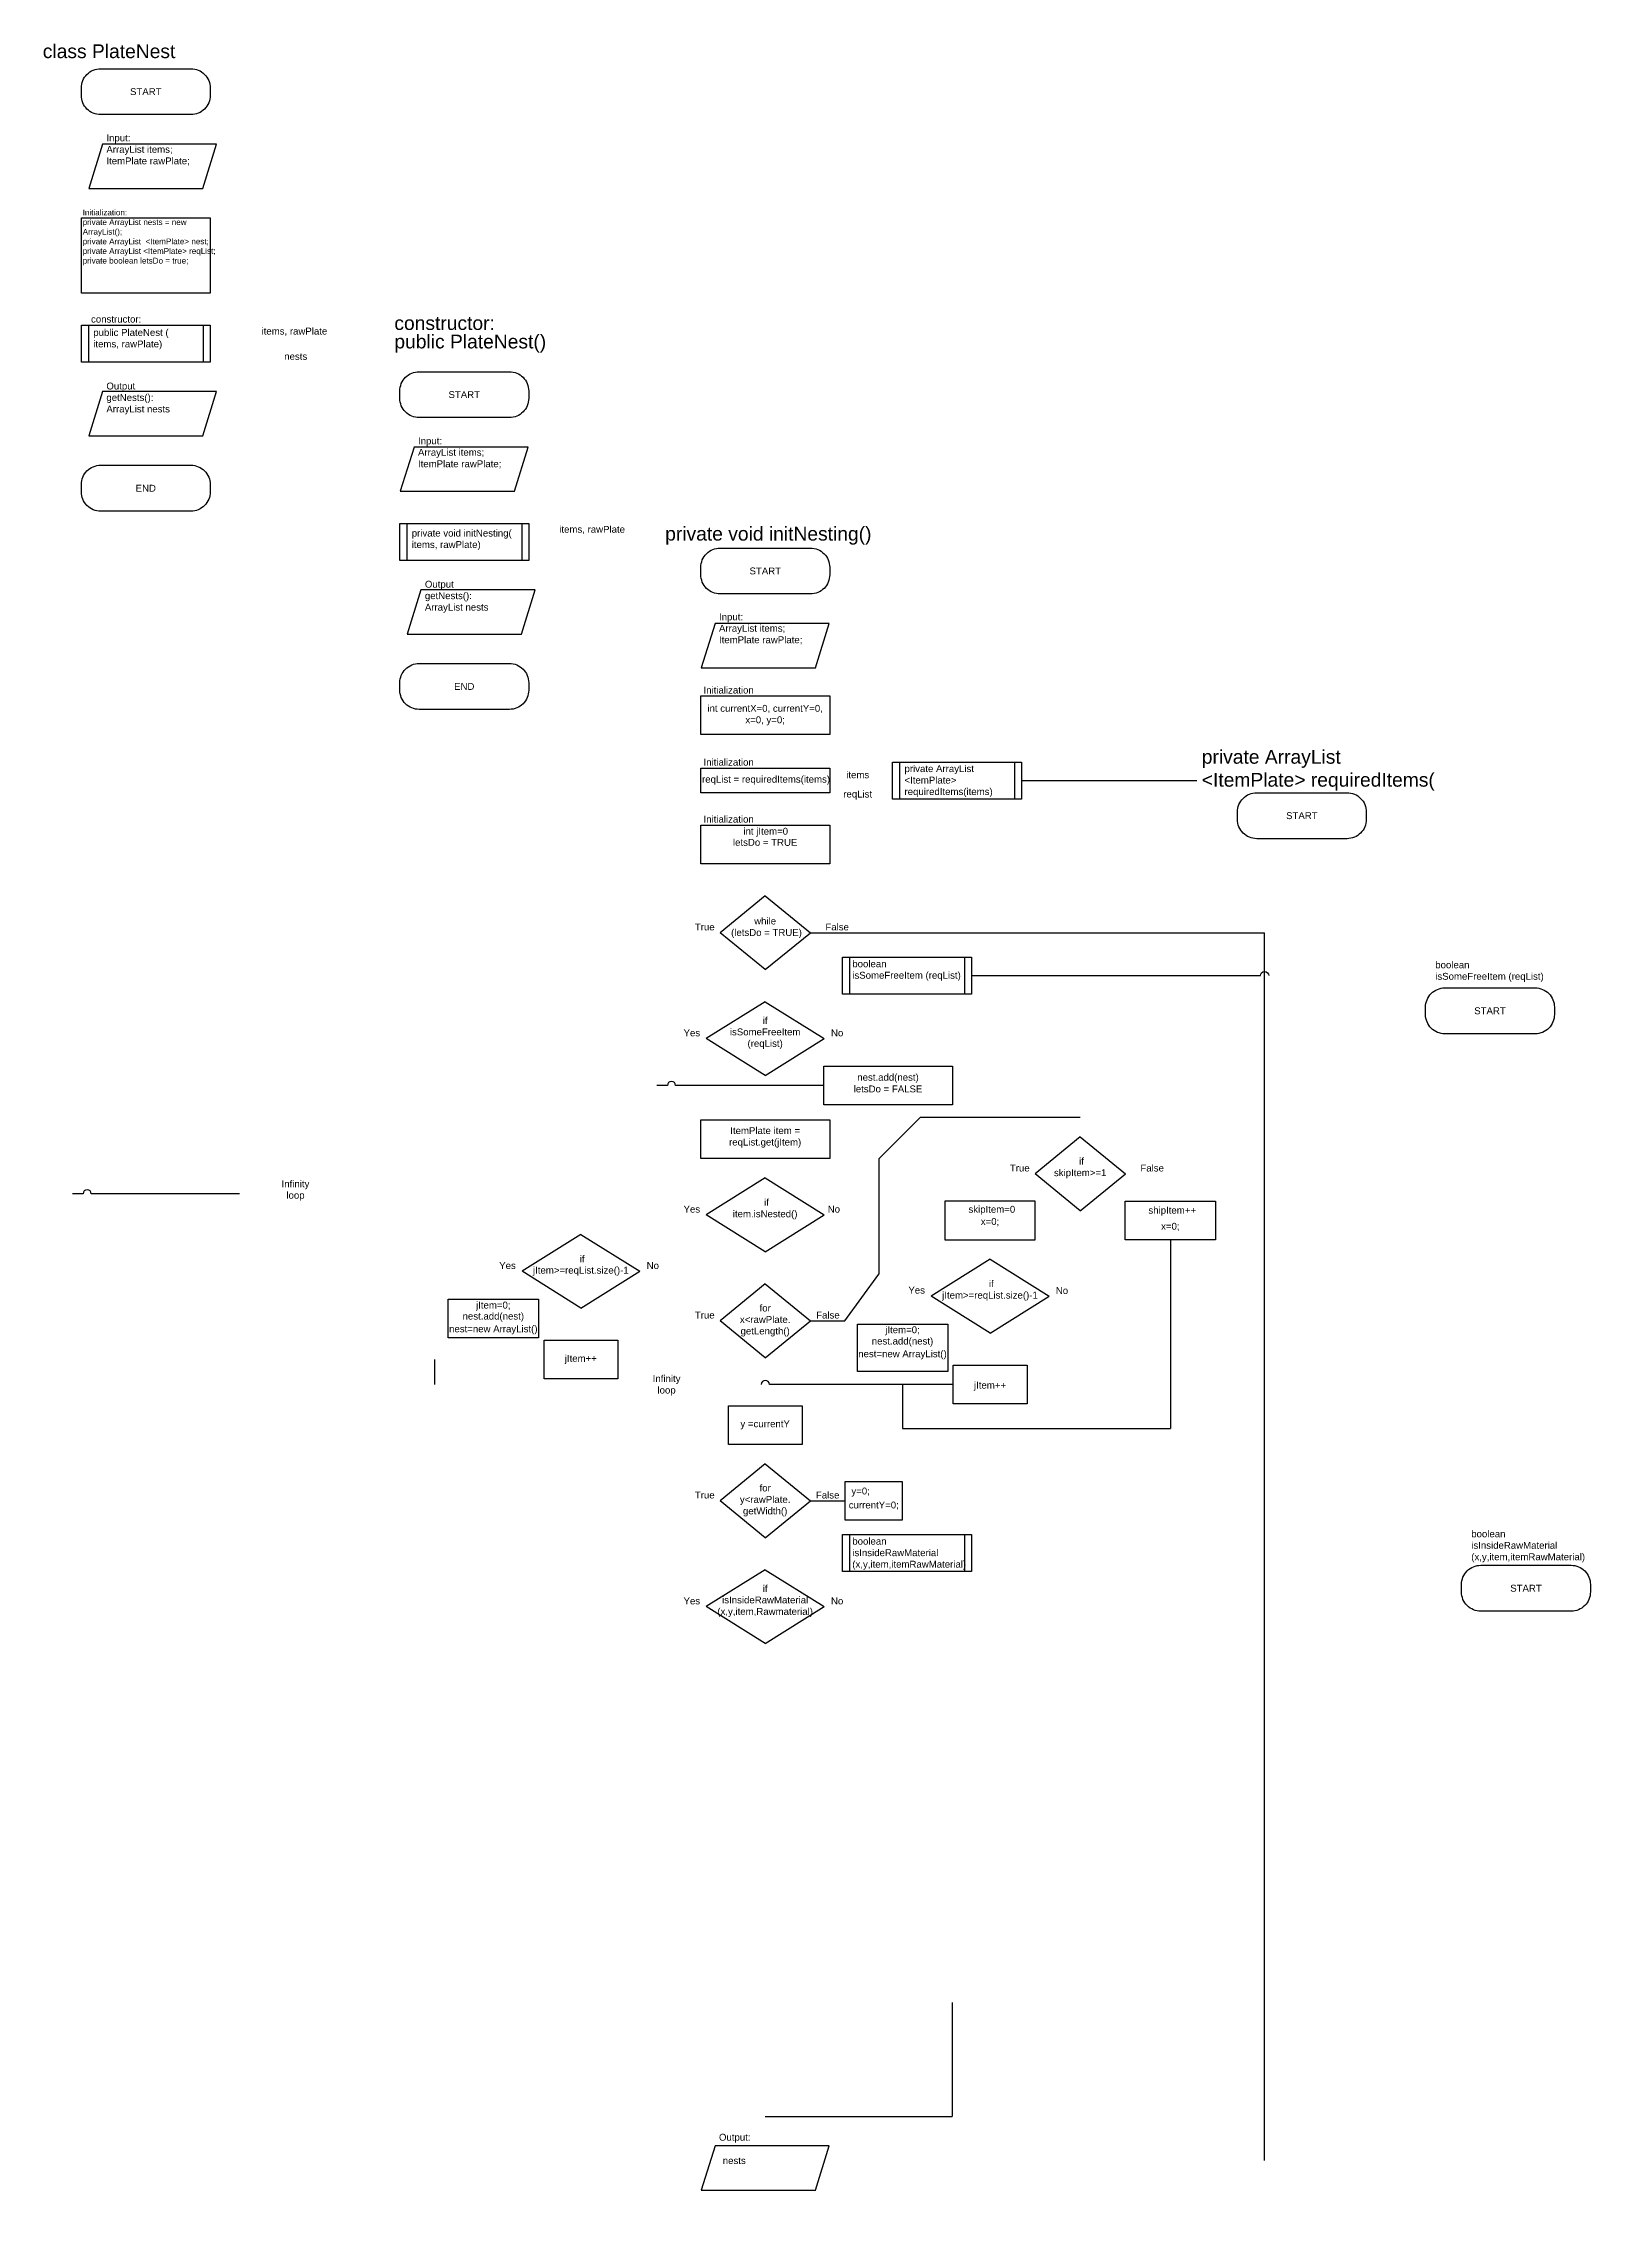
# Model space of a CAD drawing. Extents: x 513 to 1581, y 69 to 861.
# Drawn here: x 513 to 1075, y 69 to 861 of the extents above; entities that cross this region are included whole.
import ezdxf

# ---------------------------------------------------------------- set-up
doc = ezdxf.new("R2010")
doc.units = 0
doc.header["$MEASUREMENT"] = 0
doc.layers.get('0').update_dxf_attribs({"linetype": 'CONTINUOUS'})
doc.styles.get("Standard").update_dxf_attribs({"font": 'arial.ttf'})

msp = doc.modelspace()

# ---------------------------------------------------------------- linework, layer by layer
for p, q in [((529.32, 758.6), (529.32, 745.16)), ((571.01, 758.6), (571.01, 745.16)), ((644.97, 686.64), (644.97, 673.2)), ((686.66, 686.64), (686.66, 673.2)), ((823.89, 599.99), (823.89, 586.56)), ((865.58, 599.99), (865.58, 586.56)), ((868.13, 593.28), (931.84, 593.28)), ((775.12, 551.43), (758.71, 538.02)), ((775.12, 551.43), (791.52, 538.02)), ((775.12, 524.61), (758.71, 538.02)), ((775.12, 524.61), (791.52, 538.02)), ((791.52, 538.02), (956.41, 538.02)), ((956.41, 92.3), (956.41, 538.02)), ((805.72, 529.14), (805.72, 515.71)), ((847.41, 529.14), (847.41, 515.71)), ((775.12, 512.98), (753.71, 499.57)), ((775.12, 512.98), (796.52, 499.57)), ((775.12, 486.16), (753.71, 499.57)), ((775.12, 486.16), (796.52, 499.57)), ((739.57, 482.54), (735.71, 482.54)), ((796.34, 482.54), (742.57, 482.54)), ((831.38, 470.97), (816.38, 455.97)), ((889.51, 470.97), (831.38, 470.97)), ((889.51, 463.9), (873.1, 450.49)), ((889.51, 463.9), (905.92, 450.49)), ((816.38, 455.97), (816.38, 414.08)), ((775.12, 448.98), (753.71, 435.57)), ((775.12, 448.98), (796.52, 435.57)), ((889.51, 437.09), (873.1, 450.49)), ((889.51, 437.09), (905.92, 450.49)), ((527.39, 443.19), (523.53, 443.19)), ((584.16, 443.19), (530.39, 443.19)), ((775.12, 422.16), (753.71, 435.57)), ((775.12, 422.16), (796.52, 435.57)), ((708.19, 428.5), (686.78, 415.09)), ((708.19, 428.5), (729.6, 415.09)), ((922.25, 426.51), (922.25, 358.01)), ((708.19, 401.68), (686.78, 415.09)), ((708.19, 401.68), (729.6, 415.09)), ((803.95, 397.12), (816.38, 414.08)), ((856.76, 419.44), (835.36, 406.03)), ((856.76, 419.44), (878.17, 406.03)), ((775.12, 410.52), (758.71, 397.12)), ((775.12, 410.52), (791.52, 397.12)), ((856.76, 392.62), (835.36, 406.03)), ((856.76, 392.62), (878.17, 406.03)), ((775.12, 383.71), (758.71, 397.12)), ((775.12, 383.71), (791.52, 397.12)), ((791.52, 397.12), (803.95, 397.12)), ((655.01, 383.02), (655.01, 373.96)), ((843.37, 373.96), (776.62, 373.96)), ((824.98, 373.96), (824.98, 358.01)), ((824.98, 358.01), (922.25, 358.01)), ((775.12, 345.19), (758.71, 331.78)), ((775.12, 345.19), (791.52, 331.78)), ((775.12, 318.37), (758.71, 331.78)), ((775.12, 318.37), (791.52, 331.78)), ((791.52, 331.78), (804.09, 331.78)), ((805.72, 319.5), (805.72, 306.06)), ((847.41, 319.5), (847.41, 306.06)), ((775.12, 306.74), (753.71, 293.33)), ((775.12, 306.74), (796.52, 293.33)), ((775.12, 279.92), (753.71, 293.33)), ((775.12, 279.92), (796.52, 293.33)), ((842.94, 149.62), (842.94, 108.19)), ((775.12, 108.19), (842.94, 108.19))]:
    msp.add_line(p, q)
for points in [[(533.77, 851.71), (566.56, 851.71, -0.414214), (573.56, 844.71), (573.56, 842.02, -0.414214), (566.56, 835.02), (533.77, 835.02, -0.414214), (526.77, 842.02), (526.77, 844.71, -0.414214)], [(649.42, 741.71), (682.21, 741.71, -0.414214), (689.21, 734.71), (689.21, 732.02, -0.414214), (682.21, 725.02), (649.42, 725.02, -0.414214), (642.42, 732.02), (642.42, 734.71, -0.414214)], [(533.77, 707.75), (566.56, 707.75, -0.414214), (573.56, 700.75), (573.56, 698.06, -0.414214), (566.56, 691.06), (533.77, 691.06, -0.414214), (526.77, 698.06), (526.77, 700.75, -0.414214)], [(758.72, 677.68), (791.51, 677.68, -0.414214), (798.51, 670.68), (798.51, 667.99, -0.414214), (791.51, 660.99), (758.72, 660.99, -0.414214), (751.72, 667.99), (751.72, 670.68, -0.414214)], [(649.42, 635.78), (682.21, 635.78, -0.414214), (689.21, 628.78), (689.21, 626.09, -0.414214), (682.21, 619.09), (649.42, 619.09, -0.414214), (642.42, 626.09), (642.42, 628.78, -0.414214)], [(953.57, 588.84), (986.36, 588.84, -0.414214), (993.36, 581.84), (993.36, 579.15, -0.414214), (986.36, 572.15), (953.57, 572.15, -0.414214), (946.57, 579.15), (946.57, 581.84, -0.414214)], [(1021.88, 517.99), (1054.67, 517.99, -0.414214), (1061.67, 510.99), (1061.67, 508.31, -0.414214), (1054.67, 501.31), (1021.88, 501.31, -0.414214), (1014.88, 508.31), (1014.88, 510.99, -0.414214)], [(1034.94, 308.35), (1067.73, 308.35, -0.414214), (1074.73, 301.35), (1074.73, 298.66, -0.414214), (1067.73, 291.66), (1034.94, 291.66, -0.414214), (1027.94, 298.66), (1027.94, 301.35, -0.414214)]]:
    msp.add_lwpolyline(points, format="xyb", close=True)
for points, format in [([(550.17, 835.02, 0, 0, 0), (550.17, 826.85, 1.5, 0, 0), (550.17, 824.35, 0, 0, 0)], "xyseb"), ([(550.17, 808.27, 0, 0, 0), (550.17, 800.11, 1.5, 0, 0), (550.17, 797.61, 0, 0, 0)], "xyseb"), ([(550.17, 770.24, 0, 0, 0), (550.17, 761.1, 1.5, 0, 0), (550.17, 758.6, 0, 0, 0)], "xyseb"), ([(573.56, 753.85, 0, 0, 0), (634.77, 753.85, 1.5, 0, 0), (637.27, 753.85, 0, 0, 0)], "xyseb"), ([(550.17, 745.16, 0, 0, 0), (550.17, 737, 1.5, 0, 0), (550.17, 734.5, 0, 0, 0)], "xyseb"), ([(637.27, 749.96, 0, 0, 0), (576.06, 749.96, 1.5, 0, 0), (573.56, 749.96, 0, 0, 0)], "xyseb"), ([(665.81, 725.02, 0, 0, 0), (665.81, 716.85, 1.5, 0, 0), (665.81, 714.35, 0, 0, 0)], "xyseb"), ([(550.17, 718.41, 0, 0, 0), (550.17, 710.25, 1.5, 0, 0), (550.17, 707.75, 0, 0, 0)], "xyseb"), ([(665.81, 698.27, 0, 0, 0), (665.81, 689.14, 1.5, 0, 0), (665.81, 686.64, 0, 0, 0)], "xyseb"), ([(689.21, 681.89, 0, 0, 0), (734.36, 681.89, 1.5, 0, 0), (736.86, 681.89, 0, 0, 0)], "xyseb"), ([(665.81, 673.2, 0, 0, 0), (665.81, 665.03, 1.5, 0, 0), (665.81, 662.53, 0, 0, 0)], "xyseb"), ([(775.12, 660.99, 0, 0, 0), (775.12, 652.82, 1.5, 0, 0), (775.12, 650.32, 0, 0, 0)], "xyseb"), ([(665.81, 646.45, 0, 0, 0), (665.81, 638.28, 1.5, 0, 0), (665.81, 635.78, 0, 0, 0)], "xyseb"), ([(775.12, 634.24, 0, 0, 0), (775.12, 626.47, 1.5, 0, 0), (775.12, 623.97, 0, 0, 0)], "xyseb"), ([(775.12, 609.44, 0, 0, 0), (775.12, 600.3, 1.5, 0, 0), (775.12, 597.8, 0, 0, 0)], "xyseb"), ([(798.51, 593.28, 0, 0, 0), (818.84, 593.28, 1.5, 0, 0), (821.34, 593.28, 0, 0, 0)], "xyseb"), ([(921.17, 593.28, 0, 0, 0), (929.34, 593.28, 1.5, 0, 0), (931.84, 593.28, 0, 0, 0)], "xyseb"), ([(775.12, 588.75, 0, 0, 0), (775.12, 579.61, 1.5, 0, 0), (775.12, 577.11, 0, 0, 0)], "xyseb"), ([(821.34, 589.65, 0, 0, 0), (801.01, 589.65, 1.5, 0, 0), (798.51, 589.65, 0, 0, 0)], "xyseb"), ([(969.96, 572.15, 0, 0, 0), (969.96, 563.99, 1.5, 0, 0), (969.96, 561.49, 0, 0, 0)], "xyseb"), ([(775.12, 563.07, 0, 0, 0), (775.12, 553.93, 1.5, 0, 0), (775.12, 551.43, 0, 0, 0)], "xyseb"), ([(660.01, 397.9, 0, 0, 0), (655.01, 397.9, 0, 0, 0), (655.01, 558.5, 0, 0, 0), (733.21, 558.5, 1.5, 0, 0), (735.71, 558.5, 0, 0, 0)], "xyseb"), ([(735.71, 482.54, 0, 0, 0), (735.71, 558.5, 0, 0, 0), (772.62, 558.5, 1.5, 0, 0), (775.12, 558.5, 0, 0, 0)], "xyseb"), ([(758.71, 538.02, 0, 0, 0), (748.54, 538.02, 0, 0, 0), (748.54, 520.05, 0, 0, 0), (775.12, 520.05, 0, 0, 0), (775.12, 515.48, 1.5, 0, 0), (775.12, 512.98, 0, 0, 0)], "xyseb"), ([(783.35, 508.93, 0, 0, 0), (798.23, 522.78, 1.5, 0, 0), (800.06, 524.49, 0, 0, 0)], "xyseb"), ([(802.53, 521.83, 0, 0, 0), (787.65, 507.98, 1.5, 0, 0), (785.82, 506.27, 0, 0, 0)], "xyseb"), ([(849.96, 522.43), (954.91, 522.43, -1), (957.91, 522.43)], "xyb"), ([(957.91, 522.43, 0, 0, 0), (1013.3, 522.43, 1.5, 0, 0), (1015.8, 522.43, 0, 0, 0)], "xyseb"), ([(753.71, 499.57, 0, 0, 0), (741.07, 499.57, 0, 0, 0), (741.07, 477.16, 0, 0, 0), (775.12, 477.16, 0, 0, 0), (775.12, 472.59, 1.5, 0, 0), (775.12, 470.09, 0, 0, 0)], "xyseb"), ([(796.52, 499.57, 0, 0, 0), (819.73, 499.57, 0, 0, 0), (819.73, 492.06, 1.5, 0, 0), (819.73, 489.56, 0, 0, 0)], "xyseb"), ([(1038.27, 501.31, 0, 0, 0), (1038.27, 493.14, 1.5, 0, 0), (1038.27, 490.64, 0, 0, 0)], "xyseb"), ([(778.59, 482.54, 0, 0, 0), (769.45, 482.54, 1.5, 0, 0), (766.95, 482.54, 0, 0, 0)], "xyseb"), ([(610.32, 478.48, 0, 0, 0), (601.18, 478.48, 1.5, 0, 0), (598.68, 478.48, 0, 0, 0)], "xyseb"), ([(618.52, 478.48, 0, 0, 0), (627.65, 478.48, 1.5, 0, 0), (630.15, 478.48, 0, 0, 0)], "xyseb"), ([(889.51, 470.97, 0, 0, 0), (889.51, 466.4, 1.5, 0, 0), (889.51, 463.9, 0, 0, 0)], "xyseb"), ([(607.55, 461.85, 0, 0, 0), (607.55, 452.71, 1.5, 0, 0), (607.55, 450.21, 0, 0, 0)], "xyseb"), ([(634.78, 461.85, 0, 0, 0), (634.78, 452.71, 1.5, 0, 0), (634.78, 450.21, 0, 0, 0)], "xyseb"), ([(775.12, 456.04, 0, 0, 0), (775.12, 451.48, 1.5, 0, 0), (775.12, 448.98, 0, 0, 0)], "xyseb"), ([(873.1, 450.49, 0, 0, 0), (856.76, 450.49, 0, 0, 0), (856.76, 443.06, 1.5, 0, 0), (856.76, 440.56, 0, 0, 0)], "xyseb"), ([(905.92, 450.49, 0, 0, 0), (922.25, 450.49, 0, 0, 0), (922.25, 443.06, 1.5, 0, 0), (922.25, 440.56, 0, 0, 0)], "xyseb"), ([(753.71, 435.57, 0, 0, 0), (708.19, 435.57, 0, 0, 0), (708.19, 431, 1.5, 0, 0), (708.19, 428.5, 0, 0, 0)], "xyseb"), ([(796.52, 435.57, 0, 0, 0), (803.45, 435.57, 0, 0, 0), (803.45, 417.59, 0, 0, 0), (775.12, 417.59, 0, 0, 0), (775.12, 413.02, 1.5, 0, 0), (775.12, 410.52, 0, 0, 0)], "xyseb"), ([(856.76, 426.51, 0, 0, 0), (856.76, 421.94, 1.5, 0, 0), (856.76, 419.44, 0, 0, 0)], "xyseb"), ([(686.78, 415.09, 0, 0, 0), (676.4, 415.09, 0, 0, 0), (676.4, 407.43, 1.5, 0, 0), (676.4, 404.93, 0, 0, 0)], "xyseb"), ([(729.6, 415.09, 0, 0, 0), (738.88, 415.09, 0, 0, 0), (738.88, 397.12, 0, 0, 0), (708.19, 397.12, 0, 0, 0), (708.19, 392.55, 1.5, 0, 0), (708.19, 390.05, 0, 0, 0)], "xyseb"), ([(835.36, 406.03, 0, 0, 0), (824.98, 406.03, 0, 0, 0), (824.98, 398.37, 1.5, 0, 0), (824.98, 395.87, 0, 0, 0)], "xyseb"), ([(878.17, 406.03, 0, 0, 0), (887.46, 406.03, 0, 0, 0), (887.46, 388.05, 0, 0, 0), (856.76, 388.05, 0, 0, 0), (856.76, 383.49, 1.5, 0, 0), (856.76, 380.99, 0, 0, 0)], "xyseb"), ([(694.79, 383.02, 0, 0, 0), (655.01, 383.02, 0, 0, 0), (655.01, 395.4, 1.5, 0, 0), (655.01, 397.9, 0, 0, 0)], "xyseb"), ([(758.71, 397.12, 0, 0, 0), (748.54, 397.12, 0, 0, 0), (748.54, 380.35, 0, 0, 0), (775.12, 380.35, 0, 0, 0), (775.12, 368.8, 1.5, 0, 0), (775.12, 366.3, 0, 0, 0)], "xyseb"), ([(773.62, 373.96, 0, 0, 0), (655.01, 373.96, 0, 0, 0), (655.01, 380.52, 1.5, 0, 0), (655.01, 383.02, 0, 0, 0)], "xyseb"), ([(843.37, 373.96, 0, 0, 0), (796.18, 373.96, 0, 0, 0), (781.71, 373.96, 1.5, 0, 0), (779.21, 373.96, 0, 0, 0)], "xyseb"), ([(824.98, 378.73, 0, 0, 0), (824.98, 376.46, 1.5, 0, 0), (824.98, 373.96, 0, 0, 0)], "xyseb"), ([(824.98, 369.2, 0, 0, 0), (824.98, 371.46, 1.5, 0, 0), (824.98, 373.96, 0, 0, 0)], "xyseb"), ([(775.12, 352.25, 0, 0, 0), (775.12, 347.69, 1.5, 0, 0), (775.12, 345.19, 0, 0, 0)], "xyseb"), ([(824.81, 331.78, 0, 0, 0), (827.91, 331.78, 0, 0, 0), (827.91, 349.97, 0, 0, 0), (777.62, 349.97, 1.5, 0, 0), (775.12, 349.97, 0, 0, 0)], "xyseb"), ([(758.71, 331.78, 0, 0, 0), (748.54, 331.78, 0, 0, 0), (748.54, 313.8, 0, 0, 0), (775.12, 313.8, 0, 0, 0), (775.12, 309.24, 1.5, 0, 0), (775.12, 306.74, 0, 0, 0)], "xyseb"), ([(785.53, 301.32, 0, 0, 0), (800.41, 315.17, 1.5, 0, 0), (802.24, 316.88, 0, 0, 0)], "xyseb"), ([(804.71, 314.22, 0, 0, 0), (789.83, 300.37, 1.5, 0, 0), (788, 298.66, 0, 0, 0)], "xyseb"), ([(849.96, 312.78, 0, 0, 0), (954.91, 312.78, 0, 0, -1), (957.91, 312.78, 0, 0, 0), (1024.39, 312.78, 1.5, 0, 0), (1026.89, 312.78, 0, 0, 0)], "xyseb"), ([(753.71, 293.33, 0, 0, 0), (743.54, 293.33, 0, 0, 0), (743.54, 275.35, 0, 0, 0), (770.12, 275.35, 0, 0, 0), (770.12, 270.78, 1.5, 0, 0), (770.12, 268.28, 0, 0, 0)], "xyseb"), ([(796.52, 293.33, 0, 0, 0), (812.86, 293.33, 0, 0, 0), (812.86, 279.7, 1.5, 0, 0), (812.86, 277.2, 0, 0, 0)], "xyseb"), ([(1051.34, 291.66, 0, 0, 0), (1051.34, 283.5, 1.5, 0, 0), (1051.34, 281, 0, 0, 0)], "xyseb"), ([(775.12, 108.19, 0, 0, 0), (775.12, 100.02, 1.5, 0, 0), (775.12, 97.52, 0, 0, 0)], "xyseb"), ([(775.12, 81.44, 0, 0, 0), (775.12, 72.31, 1.5, 0, 0), (775.12, 69.81, 0, 0, 0)], "xyseb")]:
    msp.add_lwpolyline(points, format=format)
for points in [[(529.44, 808.27), (570.9, 808.27), (575.9, 824.35), (534.44, 824.35)], [(526.77, 797.61), (573.56, 797.61), (573.56, 770.24), (526.77, 770.24)], [(526.77, 758.6), (573.56, 758.6), (573.56, 745.16), (526.77, 745.16)], [(529.44, 718.41), (570.9, 718.41), (575.9, 734.5), (534.44, 734.5)], [(642.58, 698.27), (684.05, 698.27), (689.05, 714.35), (647.58, 714.35)], [(642.42, 686.64), (689.21, 686.64), (689.21, 673.2), (642.42, 673.2)], [(645.08, 646.45), (686.55, 646.45), (691.55, 662.53), (650.08, 662.53)], [(751.89, 634.24), (793.35, 634.24), (798.35, 650.32), (756.89, 650.32)], [(751.72, 623.97), (798.51, 623.97), (798.51, 609.92), (751.72, 609.92)], [(751.72, 597.8), (798.51, 597.8), (798.51, 588.75), (751.72, 588.75)], [(821.34, 599.99), (868.13, 599.99), (868.13, 586.56), (821.34, 586.56)], [(751.72, 577.11), (798.51, 577.11), (798.51, 563.07), (751.72, 563.07)], [(803.17, 529.14), (849.96, 529.14), (849.96, 515.71), (803.17, 515.71)], [(796.34, 489.56), (843.13, 489.56), (843.13, 475.51), (796.34, 475.51)], [(751.72, 470.09), (798.51, 470.09), (798.51, 456.04), (751.72, 456.04)], [(873.16, 440.56), (840.37, 440.56), (840.37, 426.51), (873.16, 426.51)], [(905.85, 440.56), (938.65, 440.56), (938.65, 426.51), (905.85, 426.51)], [(660.01, 404.93), (692.8, 404.93), (692.8, 390.88), (660.01, 390.88)], [(694.79, 390.05), (721.58, 390.05), (721.58, 376), (694.79, 376)], [(808.58, 395.87), (841.37, 395.87), (841.37, 378.73), (808.58, 378.73)], [(843.37, 380.99), (870.16, 380.99), (870.16, 366.94), (843.37, 366.94)], [(761.72, 366.3), (788.51, 366.3), (788.51, 352.25), (761.72, 352.25)], [(804.09, 338.8), (824.81, 338.8), (824.81, 324.75), (804.09, 324.75)], [(803.17, 319.5), (849.96, 319.5), (849.96, 306.06), (803.17, 306.06)], [(751.89, 81.44), (793.35, 81.44), (798.35, 97.52), (756.89, 97.52)]]:
    msp.add_lwpolyline(points, close=True)
for centre in [(741.07, 482.54), (528.89, 443.19), (775.12, 373.96)]:
    msp.add_arc(centre, 1.5, 0, 180)

# ---------------------------------------------------------------- texts
for p in [(752.69, 624.86), (752.69, 598.68), (752.69, 578)]:
    msp.add_text('Initialization', height=2.5).set_placement(p)
for s, width, insert, char_height, attachment_point in [('class PlateNest', 61.6094, (512.77, 860.55), 5, 1), ('START', 25.9788, (550.17, 843.37), 2.5, 5), ('Input:\\PArrayList items;\\PItemPlate rawPlate;', 41.2829, (535.86, 827.83), 2.5, 1), ('Initialization:\\Pprivate ArrayList nests = new ArrayList();\\Pprivate ArrayList  <ItemPlate> nest;\\Pprivate ArrayList <ItemPlate> reqList;\\Pprivate boolean letsDo = true;', 46.3153, (527.25, 800.56), 2.1, 1), ('constructor:', 46.3153, (530.29, 762.04), 2.5, 1), ('constructor:', 67.3721, (640.44, 761.85), 5, 1), ('public PlateNest (\\Pitems, rawPlate)', 46.3153, (531.1, 757.19), 2.5, 1), ('items, rawPlate', 26.0574, (592.2, 757.68), 2.5, 1), ('public PlateNest()', 67.4807, (640.44, 755.15), 5, 1), ('nests', 26.0574, (600.44, 748.51), 2.5, 1), ('Output \\PgetNests():\\PArrayList nests', 41.2829, (535.86, 737.75), 2.5, 1), ('START', 25.9788, (665.81, 733.36), 2.5, 5), ('Input:\\PArrayList items;\\PItemPlate rawPlate;', 41.2829, (649.01, 717.85), 2.5, 1), ('END', 25.9788, (550.17, 699.4), 2.5, 5), ('private void initNesting(\\Pitems, rawPlate)', 46.3153, (646.75, 684.35), 2.5, 1), ('items, rawPlate', 26.0574, (700.31, 685.72), 2.5, 1), ('private void initNesting()', 76.2599, (738.77, 685.38), 5, 1), ('Output \\PgetNests():\\PArrayList nests', 41.2829, (651.51, 665.79), 2.5, 1), ('START', 25.9788, (775.12, 669.34), 2.5, 5), ('Input:\\PArrayList items;\\PItemPlate rawPlate;', 41.2829, (758.31, 653.96), 2.5, 1), ('END', 25.9788, (665.81, 627.44), 2.5, 5), ('int currentX=0, currentY=0, x=0, y=0;', 43.4126, (775.07, 613.3), 2.5, 8), ('private ArrayList <ItemPlate> requiredItems(', 85.4865, (933.62, 604.37), 5, 1), ('reqList = requiredItems(items) ', 51.5401, (752.16, 594.98), 2.5, 1), ('items', 11.112, (808.68, 594.07), 2.5, 8), ('private ArrayList <ItemPlate> requiredItems(items)', 39.9105, (825.67, 598.83), 2.5, 1), ('reqList', 11.112, (808.68, 586.35), 2.5, 8), ('START', 25.9788, (969.96, 580.5), 2.5, 5), ('letsDo = TRUE', 33.8419, (775.07, 569.53), 2.5, 8), ('int jItem=0', 33.8419, (775.28, 572.85), 2.5, 8), ('True', 11.112, (753.15, 538.82), 2.5, 8), ('while\\P (letsDo = TRUE)', 33.8419, (775.07, 536.09), 2.5, 8), ('False', 11.112, (801.22, 538.82), 2.5, 8), ('boolean\\PisSomeFreeItem (reqList)', 39.9105, (806.72, 527.98), 2.5, 1), ('boolean\\PisSomeFreeItem (reqList)', 39.9105, (1018.4, 527.6), 2.5, 1), ('if \\PisSomeFreeItem (reqList)', 33.8419, (775.07, 495.83), 2.5, 8), ('START', 25.9788, (1038.27, 509.65), 2.5, 5), ('Yes', 11.112, (748.45, 500.36), 2.5, 8), ('No', 11.112, (801.22, 500.36), 2.5, 8), ('nest.add(nest)', 33.8419, (819.69, 483.53), 2.5, 8), ('letsDo = FALSE', 33.8419, (819.69, 480.01), 2.5, 8), ('ItemPlate item = reqList.get(jItem)', 33.8419, (775.07, 459.99), 2.5, 8), ('True', 11.112, (867.54, 451.29), 2.5, 8), (' if \\PskipItem>=1', 33.8419, (889.46, 448.88), 2.5, 8), ('False', 11.112, (915.61, 451.29), 2.5, 8), ('Yes', 11.112, (748.45, 436.36), 2.5, 8), (' if \\Pitem.isNested()', 33.8419, (775.07, 433.95), 2.5, 8), ('No', 11.112, (800.03, 436.36), 2.5, 8), ('skipItem=0', 33.8419, (857.39, 435.59), 2.5, 8), ('shipItem++', 33.8419, (922.88, 435.25), 2.5, 8), ('x=0;', 10.7561, (856.72, 431.45), 2.5, 8), ('x=0;', 33.8419, (922.21, 429.72), 2.5, 8), (' if \\PjItem>=reqList.size()-1', 33.8419, (708.14, 413.48), 2.5, 8), ('Yes', 11.112, (681.52, 415.89), 2.5, 8), ('No', 11.112, (734.29, 415.89), 2.5, 8), (' if \\PjItem>=reqList.size()-1', 33.8419, (856.72, 404.42), 2.5, 8), ('jItem=0;', 33.8419, (676.36, 400.8), 2.5, 8), ('Yes', 11.112, (830.1, 406.95), 2.5, 8), ('No', 11.112, (882.86, 406.82), 2.5, 8), ('nest.add(nest)', 33.8419, (676.36, 396.81), 2.5, 8), ('True', 11.112, (753.15, 397.91), 2.5, 8), ('for\\Px<rawPlate.\\PgetLength()', 33.8419, (775.07, 391.41), 2.5, 8), ('False', 11.112, (797.87, 397.91), 2.5, 8), ('nest=new ArrayList()', 43.2381, (676.36, 392.19), 2.5, 8), ('nest.add(nest)', 33.8419, (824.94, 387.75), 2.5, 8), ('jItem=0;', 33.8419, (824.94, 391.86), 2.5, 8), ('jItem++', 33.8419, (708.14, 381.46), 2.5, 8), ('nest=new ArrayList()', 43.2381, (824.94, 383.13), 2.5, 8), ('jItem++', 33.8419, (856.72, 371.74), 2.5, 8), ('y =currentY', 33.8419, (775.07, 357.72), 2.5, 8), ('True', 11.112, (753.15, 332.57), 2.5, 8), ('for\\Py<rawPlate.\\PgetWidth()', 33.8419, (775.07, 326.08), 2.5, 8), ('False', 11.112, (797.78, 332.57), 2.5, 8), ('y=0;', 22.41, (809.74, 333.31), 2.5, 8), ('currentY=0;', 18.8716, (814.52, 328.52), 2.5, 8), ('boolean isInsideRawMaterial (x,y,item,itemRawMaterial)', 39.9105, (806.72, 318.33), 2.5, 1), ('boolean isInsideRawMaterial (x,y,item,itemRawMaterial)', 39.9105, (1031.47, 321.01), 2.5, 1), ('if \\PisInsideRawMaterial (x,y,item,Rawmaterial)', 33.8419, (775.07, 289.59), 2.5, 8), ('START', 25.9788, (1051.34, 300.01), 2.5, 5), ('Yes', 11.112, (748.45, 294.12), 2.5, 8), ('No', 11.112, (801.22, 294.12), 2.5, 8), ('Output:', 41.2829, (758.31, 101.95), 2.5, 1), ('nests', 15.9645, (759.68, 93.46), 2.5, 1)]:
    msp.add_mtext_dynamic_manual_height_columns(s, width=width, gutter_width=3823.97, heights=[0], dxfattribs=dict(insert=insert, char_height=char_height, attachment_point=attachment_point))
at = {"color": 1, "char_height": 2.5, "attachment_point": 8}
for insert in [(604.53, 440.69), (739.28, 369.96)]:
    msp.add_mtext_dynamic_manual_height_columns('Infinity loop', width=11.112, gutter_width=3823.97, heights=[0], dxfattribs=dict(at, insert=insert))

doc.saveas('drawing.dxf')
